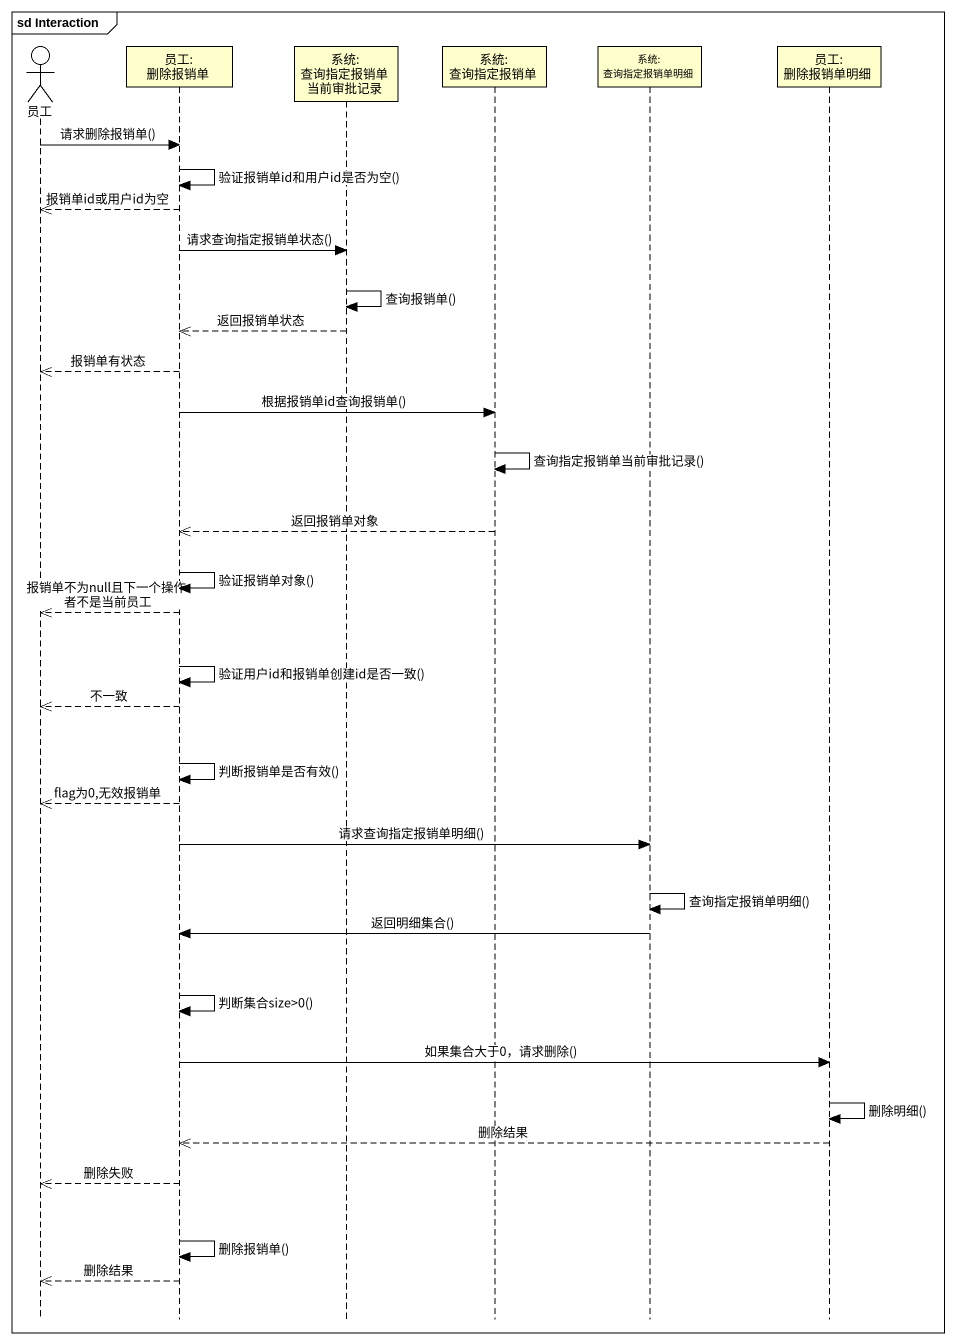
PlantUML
@startuml
mainframe sd Interaction
hide footbox
actor 员工
participant "员工: 删除报销单" as 员工_删除报销单
participant "系统: 查询指定报销单当前审批记录" as 系统_查询指定报销单当前审批记录
participant "系統: 查询指定报销单" as 系統_查询指定报销单
participant "系统: 查询指定报销单明细" as 系统_查询指定报销单明细
participant "员工: 删除报销单明细" as 员工_删除报销单明细

员工 -> 员工_删除报销单 : 请求删除报销单()
员工_删除报销单 -> 员工_删除报销单 : 验证报销单id和用户id是否为空()
员工_删除报销单 -->> 员工 : 报销单id或用户id为空
员工_删除报销单 -> 系统_查询指定报销单当前审批记录 : 请求查询指定报销单状态()
系统_查询指定报销单当前审批记录 -> 系统_查询指定报销单当前审批记录 : 查询报销单()
系统_查询指定报销单当前审批记录 -->> 员工_删除报销单 : 返回报销单状态
员工_删除报销单 -->> 员工 : 报销单有状态
员工_删除报销单 -> 系統_查询指定报销单 : 根据报销单id查询报销单()
系統_查询指定报销单 -> 系統_查询指定报销单 : 查询指定报销单当前审批记录()
系統_查询指定报销单 -->> 员工_删除报销单 : 返回报销单对象
员工_删除报销单 -> 员工_删除报销单 : 验证报销单对象()
员工_删除报销单 -->> 员工 : 报销单不为null且下一个操作者不是当前员工
员工_删除报销单 -> 员工_删除报销单 : 验证用户id和报销单创建id是否一致()
员工_删除报销单 -->> 员工 : 不一致
员工_删除报销单 -> 员工_删除报销单 : 判断报销单是否有效()
员工_删除报销单 -->> 员工 : flag为0,无效报销单
员工_删除报销单 -> 系统_查询指定报销单明细 : 请求查询指定报销单明细()
系统_查询指定报销单明细 -> 系统_查询指定报销单明细 : 查询指定报销单明细()
系统_查询指定报销单明细 -> 员工_删除报销单 : 返回明细集合()
员工_删除报销单 -> 员工_删除报销单 : 判断集合size>0()
员工_删除报销单 -> 员工_删除报销单明细 : 如果集合大于0，请求删除()
员工_删除报销单明细 -> 员工_删除报销单明细 : 删除明细()
员工_删除报销单明细 -->> 员工_删除报销单 : 删除结果
员工_删除报销单 -->> 员工 : 删除失败
员工_删除报销单 -> 员工_删除报销单 : 删除报销单()
员工_删除报销单 -->> 员工 : 删除结果
@enduml
